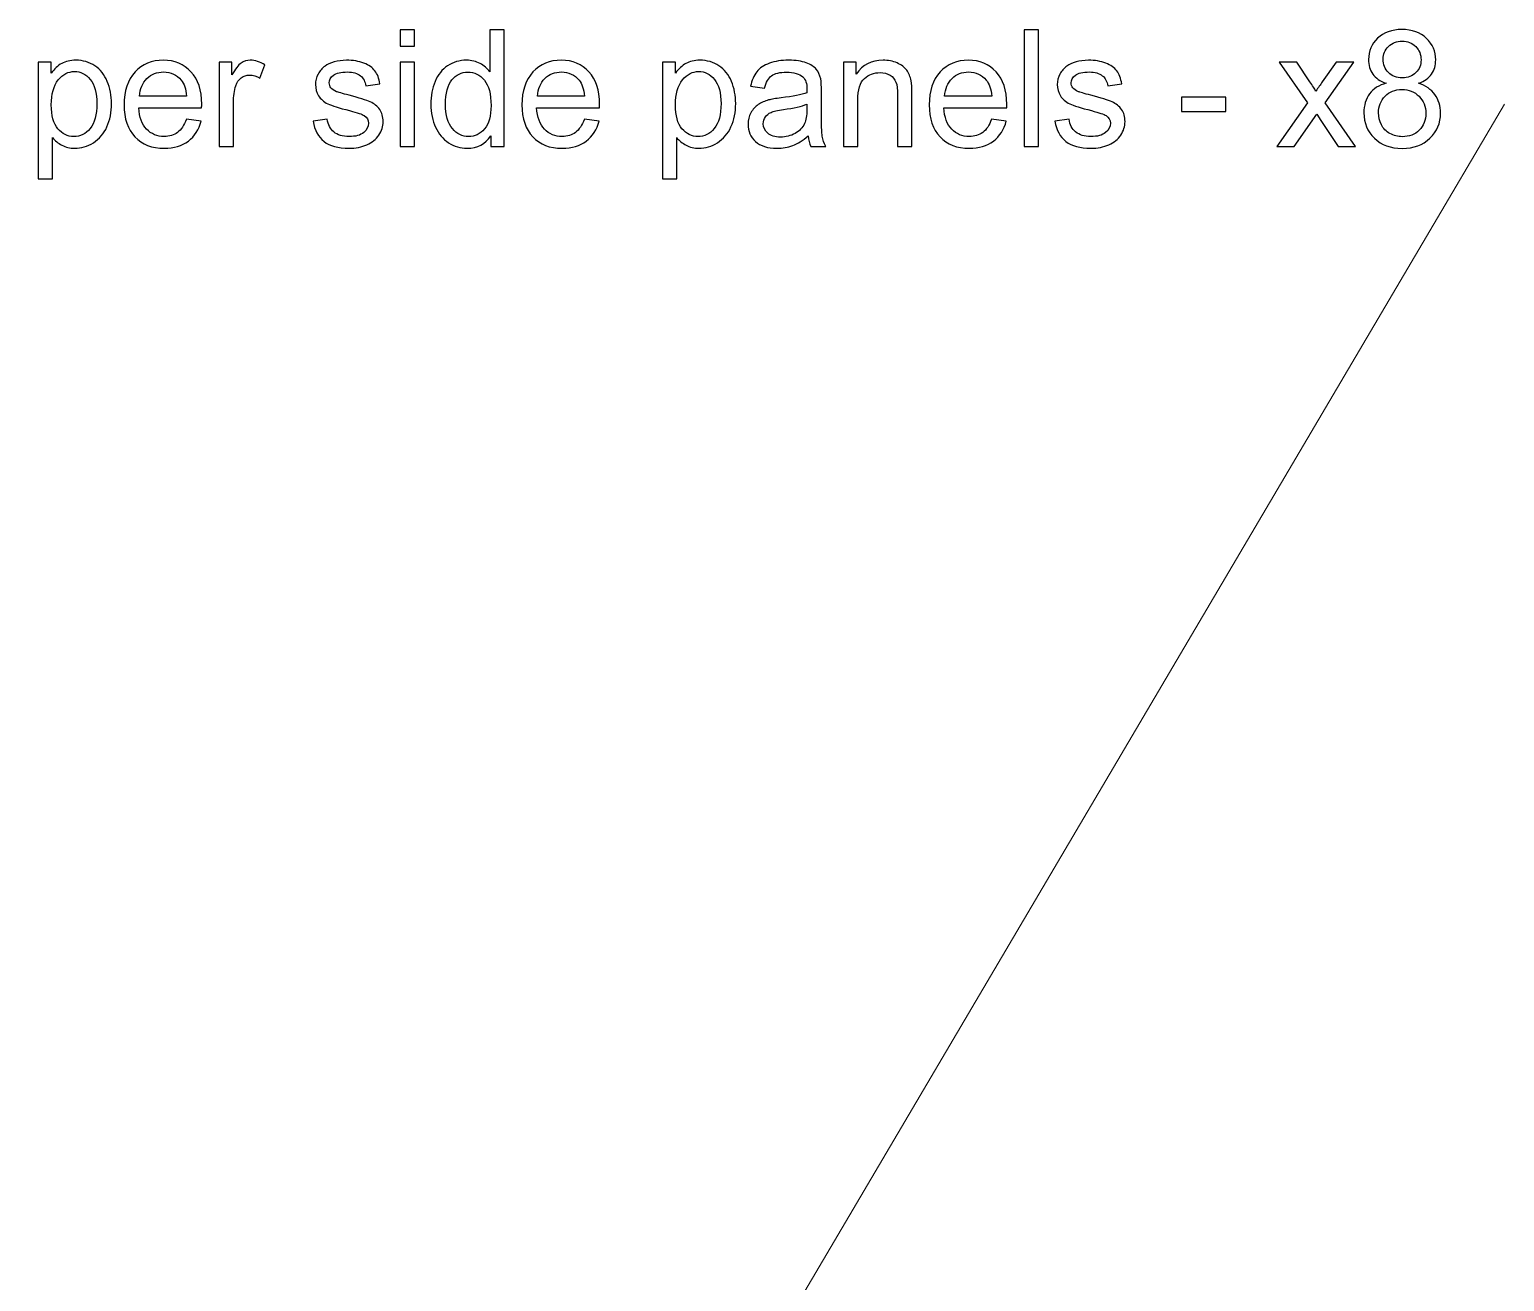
# Model space of a CAD drawing. Header units: inches. Extents: x -60.4 to -14.9, y -20.3 to 14.1.
# Drawn here: x -48.994 to -47.483, y -9.761 to -8.478 of the extents above; entities that cross this region are included whole.
import ezdxf

# ---------------------------------------------------------------- set-up
doc = ezdxf.new("R2010")
doc.units = ezdxf.units.IN
doc.header["$MEASUREMENT"] = 0
doc.layers.add('Master Desktop', color=7, linetype='Continuous', plot=False)

msp = doc.modelspace()

# ---------------------------------------------------------------- linework, layer by layer
at = {"layer": 'Master Desktop', "color": 155}
for points, knots in [([(-48.6141, -8.4956), (-48.6141, -8.4956), (-48.6141, -8.4789), (-48.6141, -8.4789), (-48.6141, -8.4789), (-48.6141, -8.4789), (-48.5994, -8.4789), (-48.5994, -8.4789), (-48.5994, -8.4789), (-48.5994, -8.4789), (-48.5994, -8.4956), (-48.5994, -8.4956), (-48.5994, -8.4956), (-48.5994, -8.4956), (-48.6141, -8.4956), (-48.6141, -8.4956)], [0, 0, 0, 0, 0.2, 0.2, 0.2, 0.2, 0.4, 0.4, 0.4, 0.4, 0.6, 0.6, 0.6, 0.6, 1, 1, 1, 1]), ([(-48.5212, -8.5982), (-48.5212, -8.5982), (-48.5212, -8.5873), (-48.5212, -8.5873), (-48.5212, -8.5873), (-48.5267, -8.5958), (-48.5347, -8.6001), (-48.5454, -8.6001), (-48.5454, -8.6001), (-48.5523, -8.6001), (-48.5586, -8.5982), (-48.5643, -8.5944), (-48.5643, -8.5944), (-48.5701, -8.5906), (-48.5746, -8.5853), (-48.5778, -8.5785), (-48.5778, -8.5785), (-48.5809, -8.5717), (-48.5825, -8.5639), (-48.5825, -8.5551), (-48.5825, -8.5551), (-48.5825, -8.5465), (-48.5811, -8.5386), (-48.5782, -8.5316), (-48.5782, -8.5316), (-48.5753, -8.5246), (-48.571, -8.5192), (-48.5653, -8.5155), (-48.5653, -8.5155), (-48.5596, -8.5118), (-48.5531, -8.5099), (-48.546, -8.5099), (-48.546, -8.5099), (-48.5408, -8.5099), (-48.5362, -8.511), (-48.5321, -8.5132), (-48.5321, -8.5132), (-48.5281, -8.5154), (-48.5248, -8.5183), (-48.5222, -8.5218), (-48.5222, -8.5218), (-48.5222, -8.5218), (-48.5222, -8.4789), (-48.5222, -8.4789), (-48.5222, -8.4789), (-48.5222, -8.4789), (-48.5075, -8.4789), (-48.5075, -8.4789), (-48.5075, -8.4789), (-48.5075, -8.4789), (-48.5075, -8.5982), (-48.5075, -8.5982), (-48.5075, -8.5982), (-48.5075, -8.5982), (-48.5212, -8.5982), (-48.5212, -8.5982)], [0, 0, 0, 0, 0.066667, 0.066667, 0.066667, 0.066667, 0.133333, 0.133333, 0.133333, 0.133333, 0.2, 0.2, 0.2, 0.2, 0.266667, 0.266667, 0.266667, 0.266667, 0.333333, 0.333333, 0.333333, 0.333333, 0.4, 0.4, 0.4, 0.4, 0.466667, 0.466667, 0.466667, 0.466667, 0.533333, 0.533333, 0.533333, 0.533333, 0.6, 0.6, 0.6, 0.6, 0.666667, 0.666667, 0.666667, 0.666667, 0.733333, 0.733333, 0.733333, 0.733333, 0.8, 0.8, 0.8, 0.8, 0.866667, 0.866667, 0.866667, 0.866667, 1, 1, 1, 1]), ([(-47.9749, -8.5982), (-47.9749, -8.5982), (-47.9749, -8.4789), (-47.9749, -8.4789), (-47.9749, -8.4789), (-47.9749, -8.4789), (-47.9602, -8.4789), (-47.9602, -8.4789), (-47.9602, -8.4789), (-47.9602, -8.4789), (-47.9602, -8.5982), (-47.9602, -8.5982), (-47.9602, -8.5982), (-47.9602, -8.5982), (-47.9749, -8.5982), (-47.9749, -8.5982)], [0, 0, 0, 0, 0.2, 0.2, 0.2, 0.2, 0.4, 0.4, 0.4, 0.4, 0.6, 0.6, 0.6, 0.6, 1, 1, 1, 1]), ([(-47.6042, -8.5335), (-47.6103, -8.5313), (-47.6148, -8.5281), (-47.6177, -8.524), (-47.6177, -8.524), (-47.6206, -8.5199), (-47.6221, -8.5149), (-47.6221, -8.5092), (-47.6221, -8.5092), (-47.6221, -8.5005), (-47.619, -8.4932), (-47.6128, -8.4873), (-47.6128, -8.4873), (-47.6065, -8.4814), (-47.5982, -8.4784), (-47.5879, -8.4784), (-47.5879, -8.4784), (-47.5775, -8.4784), (-47.5691, -8.4814), (-47.5628, -8.4875), (-47.5628, -8.4875), (-47.5564, -8.4935), (-47.5533, -8.5009), (-47.5533, -8.5096), (-47.5533, -8.5096), (-47.5533, -8.5151), (-47.5547, -8.52), (-47.5576, -8.524), (-47.5576, -8.524), (-47.5605, -8.5281), (-47.5649, -8.5313), (-47.5708, -8.5335), (-47.5708, -8.5335), (-47.5635, -8.5359), (-47.558, -8.5398), (-47.5541, -8.5451), (-47.5541, -8.5451), (-47.5503, -8.5504), (-47.5484, -8.5567), (-47.5484, -8.5641), (-47.5484, -8.5641), (-47.5484, -8.5743), (-47.552, -8.5829), (-47.5592, -8.5898), (-47.5592, -8.5898), (-47.5665, -8.5968), (-47.5759, -8.6002), (-47.5877, -8.6002), (-47.5877, -8.6002), (-47.5994, -8.6002), (-47.6089, -8.5968), (-47.6161, -8.5898), (-47.6161, -8.5898), (-47.6233, -8.5828), (-47.6269, -8.5741), (-47.6269, -8.5637), (-47.6269, -8.5637), (-47.6269, -8.556), (-47.6249, -8.5495), (-47.621, -8.5442), (-47.621, -8.5442), (-47.6171, -8.539), (-47.6114, -8.5354), (-47.6042, -8.5335)], [0, 0, 0, 0, 0.058824, 0.058824, 0.058824, 0.058824, 0.117647, 0.117647, 0.117647, 0.117647, 0.176471, 0.176471, 0.176471, 0.176471, 0.235294, 0.235294, 0.235294, 0.235294, 0.294118, 0.294118, 0.294118, 0.294118, 0.352941, 0.352941, 0.352941, 0.352941, 0.411765, 0.411765, 0.411765, 0.411765, 0.470588, 0.470588, 0.470588, 0.470588, 0.529412, 0.529412, 0.529412, 0.529412, 0.588235, 0.588235, 0.588235, 0.588235, 0.647059, 0.647059, 0.647059, 0.647059, 0.705882, 0.705882, 0.705882, 0.705882, 0.764706, 0.764706, 0.764706, 0.764706, 0.823529, 0.823529, 0.823529, 0.823529, 0.882353, 0.882353, 0.882353, 0.882353, 1, 1, 1, 1]), ([(-47.6071, -8.5086), (-47.6071, -8.5143), (-47.6053, -8.5189), (-47.6017, -8.5225), (-47.6017, -8.5225), (-47.5981, -8.5261), (-47.5934, -8.5279), (-47.5875, -8.5279), (-47.5875, -8.5279), (-47.5818, -8.5279), (-47.5772, -8.5261), (-47.5736, -8.5226), (-47.5736, -8.5226), (-47.57, -8.519), (-47.5683, -8.5146), (-47.5683, -8.5095), (-47.5683, -8.5095), (-47.5683, -8.5041), (-47.5701, -8.4996), (-47.5738, -8.4959), (-47.5738, -8.4959), (-47.5775, -8.4922), (-47.5821, -8.4904), (-47.5877, -8.4904), (-47.5877, -8.4904), (-47.5933, -8.4904), (-47.5979, -8.4922), (-47.6016, -8.4958), (-47.6016, -8.4958), (-47.6053, -8.4994), (-47.6071, -8.5036), (-47.6071, -8.5086)], [0, 0, 0, 0, 0.111111, 0.111111, 0.111111, 0.111111, 0.222222, 0.222222, 0.222222, 0.222222, 0.333333, 0.333333, 0.333333, 0.333333, 0.444444, 0.444444, 0.444444, 0.444444, 0.555556, 0.555556, 0.555556, 0.555556, 0.666667, 0.666667, 0.666667, 0.666667, 0.777778, 0.777778, 0.777778, 0.777778, 1, 1, 1, 1]), ([(-48.9846, -8.6314), (-48.9846, -8.6314), (-48.9846, -8.5117), (-48.9846, -8.5117), (-48.9846, -8.5117), (-48.9846, -8.5117), (-48.9713, -8.5117), (-48.9713, -8.5117), (-48.9713, -8.5117), (-48.9713, -8.5117), (-48.9713, -8.5231), (-48.9713, -8.5231), (-48.9713, -8.5231), (-48.9681, -8.5187), (-48.9646, -8.5154), (-48.9606, -8.5132), (-48.9606, -8.5132), (-48.9566, -8.511), (-48.9518, -8.5099), (-48.9462, -8.5099), (-48.9462, -8.5099), (-48.9388, -8.5099), (-48.9323, -8.5118), (-48.9267, -8.5156), (-48.9267, -8.5156), (-48.921, -8.5194), (-48.9168, -8.5247), (-48.9139, -8.5316), (-48.9139, -8.5316), (-48.911, -8.5385), (-48.9096, -8.5461), (-48.9096, -8.5543), (-48.9096, -8.5543), (-48.9096, -8.5631), (-48.9112, -8.5711), (-48.9143, -8.5782), (-48.9143, -8.5782), (-48.9175, -8.5852), (-48.9221, -8.5906), (-48.9282, -8.5944), (-48.9282, -8.5944), (-48.9342, -8.5982), (-48.9406, -8.6001), (-48.9472, -8.6001), (-48.9472, -8.6001), (-48.9521, -8.6001), (-48.9565, -8.599), (-48.9604, -8.597), (-48.9604, -8.597), (-48.9643, -8.5949), (-48.9674, -8.5923), (-48.9699, -8.5892), (-48.9699, -8.5892), (-48.9699, -8.5892), (-48.9699, -8.6314), (-48.9699, -8.6314), (-48.9699, -8.6314), (-48.9699, -8.6314), (-48.9846, -8.6314), (-48.9846, -8.6314)], [0, 0, 0, 0, 0.0625, 0.0625, 0.0625, 0.0625, 0.125, 0.125, 0.125, 0.125, 0.1875, 0.1875, 0.1875, 0.1875, 0.25, 0.25, 0.25, 0.25, 0.3125, 0.3125, 0.3125, 0.3125, 0.375, 0.375, 0.375, 0.375, 0.4375, 0.4375, 0.4375, 0.4375, 0.5, 0.5, 0.5, 0.5, 0.5625, 0.5625, 0.5625, 0.5625, 0.625, 0.625, 0.625, 0.625, 0.6875, 0.6875, 0.6875, 0.6875, 0.75, 0.75, 0.75, 0.75, 0.8125, 0.8125, 0.8125, 0.8125, 0.875, 0.875, 0.875, 0.875, 1, 1, 1, 1]), ([(-48.8329, -8.5702), (-48.8329, -8.5702), (-48.8177, -8.5722), (-48.8177, -8.5722), (-48.8177, -8.5722), (-48.8201, -8.581), (-48.8245, -8.5879), (-48.8309, -8.5928), (-48.8309, -8.5928), (-48.8374, -8.5976), (-48.8456, -8.6001), (-48.8556, -8.6001), (-48.8556, -8.6001), (-48.8683, -8.6001), (-48.8783, -8.5962), (-48.8856, -8.5884), (-48.8856, -8.5884), (-48.893, -8.5806), (-48.8967, -8.5697), (-48.8967, -8.5557), (-48.8967, -8.5557), (-48.8967, -8.5412), (-48.893, -8.5299), (-48.8855, -8.5219), (-48.8855, -8.5219), (-48.8781, -8.5139), (-48.8684, -8.5099), (-48.8564, -8.5099), (-48.8564, -8.5099), (-48.8449, -8.5099), (-48.8355, -8.5138), (-48.8282, -8.5217), (-48.8282, -8.5217), (-48.8209, -8.5295), (-48.8172, -8.5406), (-48.8172, -8.5548), (-48.8172, -8.5548), (-48.8172, -8.5557), (-48.8173, -8.557), (-48.8173, -8.5587), (-48.8173, -8.5587), (-48.8173, -8.5587), (-48.8817, -8.5587), (-48.8817, -8.5587), (-48.8817, -8.5587), (-48.8812, -8.5682), (-48.8785, -8.5755), (-48.8737, -8.5805), (-48.8737, -8.5805), (-48.8689, -8.5855), (-48.8628, -8.5881), (-48.8556, -8.5881), (-48.8556, -8.5881), (-48.8503, -8.5881), (-48.8457, -8.5866), (-48.8419, -8.5838), (-48.8419, -8.5838), (-48.8381, -8.581), (-48.8351, -8.5765), (-48.8329, -8.5702)], [0, 0, 0, 0, 0.0625, 0.0625, 0.0625, 0.0625, 0.125, 0.125, 0.125, 0.125, 0.1875, 0.1875, 0.1875, 0.1875, 0.25, 0.25, 0.25, 0.25, 0.3125, 0.3125, 0.3125, 0.3125, 0.375, 0.375, 0.375, 0.375, 0.4375, 0.4375, 0.4375, 0.4375, 0.5, 0.5, 0.5, 0.5, 0.5625, 0.5625, 0.5625, 0.5625, 0.625, 0.625, 0.625, 0.625, 0.6875, 0.6875, 0.6875, 0.6875, 0.75, 0.75, 0.75, 0.75, 0.8125, 0.8125, 0.8125, 0.8125, 0.875, 0.875, 0.875, 0.875, 1, 1, 1, 1]), ([(-48.7994, -8.5982), (-48.7994, -8.5982), (-48.7994, -8.5117), (-48.7994, -8.5117), (-48.7994, -8.5117), (-48.7994, -8.5117), (-48.7862, -8.5117), (-48.7862, -8.5117), (-48.7862, -8.5117), (-48.7862, -8.5117), (-48.7862, -8.525), (-48.7862, -8.525), (-48.7862, -8.525), (-48.7828, -8.5188), (-48.7797, -8.5148), (-48.7769, -8.5128), (-48.7769, -8.5128), (-48.774, -8.5109), (-48.7709, -8.5099), (-48.7675, -8.5099), (-48.7675, -8.5099), (-48.7625, -8.5099), (-48.7575, -8.5115), (-48.7524, -8.5145), (-48.7524, -8.5145), (-48.7524, -8.5145), (-48.7576, -8.5281), (-48.7576, -8.5281), (-48.7576, -8.5281), (-48.7611, -8.5261), (-48.7647, -8.5251), (-48.7683, -8.5251), (-48.7683, -8.5251), (-48.7715, -8.5251), (-48.7743, -8.526), (-48.7768, -8.528), (-48.7768, -8.528), (-48.7794, -8.5299), (-48.7812, -8.5325), (-48.7823, -8.536), (-48.7823, -8.536), (-48.7839, -8.5411), (-48.7847, -8.5468), (-48.7847, -8.553), (-48.7847, -8.553), (-48.7847, -8.553), (-48.7847, -8.5982), (-48.7847, -8.5982), (-48.7847, -8.5982), (-48.7847, -8.5982), (-48.7994, -8.5982), (-48.7994, -8.5982)], [0, 0, 0, 0, 0.071429, 0.071429, 0.071429, 0.071429, 0.142857, 0.142857, 0.142857, 0.142857, 0.214286, 0.214286, 0.214286, 0.214286, 0.285714, 0.285714, 0.285714, 0.285714, 0.357143, 0.357143, 0.357143, 0.357143, 0.428571, 0.428571, 0.428571, 0.428571, 0.5, 0.5, 0.5, 0.5, 0.571429, 0.571429, 0.571429, 0.571429, 0.642857, 0.642857, 0.642857, 0.642857, 0.714286, 0.714286, 0.714286, 0.714286, 0.785714, 0.785714, 0.785714, 0.785714, 0.857143, 0.857143, 0.857143, 0.857143, 1, 1, 1, 1]), ([(-48.7032, -8.5724), (-48.7032, -8.5724), (-48.6887, -8.5701), (-48.6887, -8.5701), (-48.6887, -8.5701), (-48.6879, -8.5759), (-48.6856, -8.5803), (-48.6819, -8.5834), (-48.6819, -8.5834), (-48.6782, -8.5865), (-48.673, -8.5881), (-48.6663, -8.5881), (-48.6663, -8.5881), (-48.6596, -8.5881), (-48.6546, -8.5867), (-48.6513, -8.584), (-48.6513, -8.584), (-48.648, -8.5812), (-48.6464, -8.578), (-48.6464, -8.5743), (-48.6464, -8.5743), (-48.6464, -8.571), (-48.6479, -8.5684), (-48.6508, -8.5665), (-48.6508, -8.5665), (-48.6528, -8.5652), (-48.6578, -8.5636), (-48.6658, -8.5615), (-48.6658, -8.5615), (-48.6765, -8.5588), (-48.6839, -8.5565), (-48.6881, -8.5545), (-48.6881, -8.5545), (-48.6922, -8.5525), (-48.6954, -8.5498), (-48.6975, -8.5463), (-48.6975, -8.5463), (-48.6996, -8.5428), (-48.7007, -8.539), (-48.7007, -8.5348), (-48.7007, -8.5348), (-48.7007, -8.5309), (-48.6998, -8.5273), (-48.6981, -8.5241), (-48.6981, -8.5241), (-48.6963, -8.5208), (-48.6939, -8.5181), (-48.6909, -8.5159), (-48.6909, -8.5159), (-48.6886, -8.5142), (-48.6855, -8.5128), (-48.6816, -8.5116), (-48.6816, -8.5116), (-48.6776, -8.5105), (-48.6734, -8.5099), (-48.6689, -8.5099), (-48.6689, -8.5099), (-48.6622, -8.5099), (-48.6562, -8.5109), (-48.6511, -8.5128), (-48.6511, -8.5128), (-48.646, -8.5148), (-48.6422, -8.5175), (-48.6398, -8.5208), (-48.6398, -8.5208), (-48.6373, -8.5241), (-48.6356, -8.5286), (-48.6347, -8.5342), (-48.6347, -8.5342), (-48.6347, -8.5342), (-48.6491, -8.5362), (-48.6491, -8.5362), (-48.6491, -8.5362), (-48.6497, -8.5317), (-48.6516, -8.5282), (-48.6547, -8.5257), (-48.6547, -8.5257), (-48.6578, -8.5231), (-48.6622, -8.5219), (-48.6679, -8.5219), (-48.6679, -8.5219), (-48.6746, -8.5219), (-48.6794, -8.523), (-48.6823, -8.5252), (-48.6823, -8.5252), (-48.6851, -8.5275), (-48.6866, -8.5301), (-48.6866, -8.533), (-48.6866, -8.533), (-48.6866, -8.5349), (-48.686, -8.5366), (-48.6848, -8.5382), (-48.6848, -8.5382), (-48.6836, -8.5397), (-48.6817, -8.541), (-48.6792, -8.5421), (-48.6792, -8.5421), (-48.6777, -8.5426), (-48.6734, -8.5439), (-48.6663, -8.5458), (-48.6663, -8.5458), (-48.6559, -8.5486), (-48.6487, -8.5508), (-48.6446, -8.5526), (-48.6446, -8.5526), (-48.6405, -8.5543), (-48.6373, -8.5569), (-48.6349, -8.5603), (-48.6349, -8.5603), (-48.6326, -8.5636), (-48.6314, -8.5678), (-48.6314, -8.5728), (-48.6314, -8.5728), (-48.6314, -8.5776), (-48.6328, -8.5822), (-48.6357, -8.5865), (-48.6357, -8.5865), (-48.6385, -8.5908), (-48.6426, -8.5942), (-48.648, -8.5965), (-48.648, -8.5965), (-48.6534, -8.5989), (-48.6595, -8.6001), (-48.6663, -8.6001), (-48.6663, -8.6001), (-48.6775, -8.6001), (-48.6861, -8.5977), (-48.6919, -8.5931), (-48.6919, -8.5931), (-48.6978, -8.5884), (-48.7016, -8.5815), (-48.7032, -8.5724)], [0, 0, 0, 0, 0.029412, 0.029412, 0.029412, 0.029412, 0.058824, 0.058824, 0.058824, 0.058824, 0.088235, 0.088235, 0.088235, 0.088235, 0.117647, 0.117647, 0.117647, 0.117647, 0.147059, 0.147059, 0.147059, 0.147059, 0.176471, 0.176471, 0.176471, 0.176471, 0.205882, 0.205882, 0.205882, 0.205882, 0.235294, 0.235294, 0.235294, 0.235294, 0.264706, 0.264706, 0.264706, 0.264706, 0.294118, 0.294118, 0.294118, 0.294118, 0.323529, 0.323529, 0.323529, 0.323529, 0.352941, 0.352941, 0.352941, 0.352941, 0.382353, 0.382353, 0.382353, 0.382353, 0.411765, 0.411765, 0.411765, 0.411765, 0.441176, 0.441176, 0.441176, 0.441176, 0.470588, 0.470588, 0.470588, 0.470588, 0.5, 0.5, 0.5, 0.5, 0.529412, 0.529412, 0.529412, 0.529412, 0.558824, 0.558824, 0.558824, 0.558824, 0.588235, 0.588235, 0.588235, 0.588235, 0.617647, 0.617647, 0.617647, 0.617647, 0.647059, 0.647059, 0.647059, 0.647059, 0.676471, 0.676471, 0.676471, 0.676471, 0.705882, 0.705882, 0.705882, 0.705882, 0.735294, 0.735294, 0.735294, 0.735294, 0.764706, 0.764706, 0.764706, 0.764706, 0.794118, 0.794118, 0.794118, 0.794118, 0.823529, 0.823529, 0.823529, 0.823529, 0.852941, 0.852941, 0.852941, 0.852941, 0.882353, 0.882353, 0.882353, 0.882353, 0.911765, 0.911765, 0.911765, 0.911765, 0.941176, 0.941176, 0.941176, 0.941176, 1, 1, 1, 1]), ([(-48.6141, -8.5982), (-48.6141, -8.5982), (-48.6141, -8.5117), (-48.6141, -8.5117), (-48.6141, -8.5117), (-48.6141, -8.5117), (-48.5994, -8.5117), (-48.5994, -8.5117), (-48.5994, -8.5117), (-48.5994, -8.5117), (-48.5994, -8.5982), (-48.5994, -8.5982), (-48.5994, -8.5982), (-48.5994, -8.5982), (-48.6141, -8.5982), (-48.6141, -8.5982)], [0, 0, 0, 0, 0.2, 0.2, 0.2, 0.2, 0.4, 0.4, 0.4, 0.4, 0.6, 0.6, 0.6, 0.6, 1, 1, 1, 1]), ([(-48.4253, -8.5702), (-48.4253, -8.5702), (-48.4102, -8.5722), (-48.4102, -8.5722), (-48.4102, -8.5722), (-48.4125, -8.581), (-48.4169, -8.5879), (-48.4234, -8.5928), (-48.4234, -8.5928), (-48.4298, -8.5976), (-48.4381, -8.6001), (-48.4481, -8.6001), (-48.4481, -8.6001), (-48.4607, -8.6001), (-48.4707, -8.5962), (-48.4781, -8.5884), (-48.4781, -8.5884), (-48.4855, -8.5806), (-48.4892, -8.5697), (-48.4892, -8.5557), (-48.4892, -8.5557), (-48.4892, -8.5412), (-48.4854, -8.5299), (-48.478, -8.5219), (-48.478, -8.5219), (-48.4705, -8.5139), (-48.4608, -8.5099), (-48.4489, -8.5099), (-48.4489, -8.5099), (-48.4374, -8.5099), (-48.4279, -8.5138), (-48.4206, -8.5217), (-48.4206, -8.5217), (-48.4133, -8.5295), (-48.4097, -8.5406), (-48.4097, -8.5548), (-48.4097, -8.5548), (-48.4097, -8.5557), (-48.4097, -8.557), (-48.4098, -8.5587), (-48.4098, -8.5587), (-48.4098, -8.5587), (-48.4742, -8.5587), (-48.4742, -8.5587), (-48.4742, -8.5587), (-48.4736, -8.5682), (-48.4709, -8.5755), (-48.4661, -8.5805), (-48.4661, -8.5805), (-48.4613, -8.5855), (-48.4553, -8.5881), (-48.4481, -8.5881), (-48.4481, -8.5881), (-48.4427, -8.5881), (-48.4381, -8.5866), (-48.4344, -8.5838), (-48.4344, -8.5838), (-48.4306, -8.581), (-48.4276, -8.5765), (-48.4253, -8.5702)], [0, 0, 0, 0, 0.0625, 0.0625, 0.0625, 0.0625, 0.125, 0.125, 0.125, 0.125, 0.1875, 0.1875, 0.1875, 0.1875, 0.25, 0.25, 0.25, 0.25, 0.3125, 0.3125, 0.3125, 0.3125, 0.375, 0.375, 0.375, 0.375, 0.4375, 0.4375, 0.4375, 0.4375, 0.5, 0.5, 0.5, 0.5, 0.5625, 0.5625, 0.5625, 0.5625, 0.625, 0.625, 0.625, 0.625, 0.6875, 0.6875, 0.6875, 0.6875, 0.75, 0.75, 0.75, 0.75, 0.8125, 0.8125, 0.8125, 0.8125, 0.875, 0.875, 0.875, 0.875, 1, 1, 1, 1]), ([(-48.3453, -8.6314), (-48.3453, -8.6314), (-48.3453, -8.5117), (-48.3453, -8.5117), (-48.3453, -8.5117), (-48.3453, -8.5117), (-48.332, -8.5117), (-48.332, -8.5117), (-48.332, -8.5117), (-48.332, -8.5117), (-48.332, -8.5231), (-48.332, -8.5231), (-48.332, -8.5231), (-48.3289, -8.5187), (-48.3253, -8.5154), (-48.3213, -8.5132), (-48.3213, -8.5132), (-48.3174, -8.511), (-48.3126, -8.5099), (-48.3069, -8.5099), (-48.3069, -8.5099), (-48.2996, -8.5099), (-48.2931, -8.5118), (-48.2874, -8.5156), (-48.2874, -8.5156), (-48.2818, -8.5194), (-48.2775, -8.5247), (-48.2746, -8.5316), (-48.2746, -8.5316), (-48.2718, -8.5385), (-48.2703, -8.5461), (-48.2703, -8.5543), (-48.2703, -8.5543), (-48.2703, -8.5631), (-48.2719, -8.5711), (-48.2751, -8.5782), (-48.2751, -8.5782), (-48.2783, -8.5852), (-48.2829, -8.5906), (-48.2889, -8.5944), (-48.2889, -8.5944), (-48.2949, -8.5982), (-48.3013, -8.6001), (-48.308, -8.6001), (-48.308, -8.6001), (-48.3129, -8.6001), (-48.3173, -8.599), (-48.3211, -8.597), (-48.3211, -8.597), (-48.325, -8.5949), (-48.3282, -8.5923), (-48.3307, -8.5892), (-48.3307, -8.5892), (-48.3307, -8.5892), (-48.3307, -8.6314), (-48.3307, -8.6314), (-48.3307, -8.6314), (-48.3307, -8.6314), (-48.3453, -8.6314), (-48.3453, -8.6314)], [0, 0, 0, 0, 0.0625, 0.0625, 0.0625, 0.0625, 0.125, 0.125, 0.125, 0.125, 0.1875, 0.1875, 0.1875, 0.1875, 0.25, 0.25, 0.25, 0.25, 0.3125, 0.3125, 0.3125, 0.3125, 0.375, 0.375, 0.375, 0.375, 0.4375, 0.4375, 0.4375, 0.4375, 0.5, 0.5, 0.5, 0.5, 0.5625, 0.5625, 0.5625, 0.5625, 0.625, 0.625, 0.625, 0.625, 0.6875, 0.6875, 0.6875, 0.6875, 0.75, 0.75, 0.75, 0.75, 0.8125, 0.8125, 0.8125, 0.8125, 0.875, 0.875, 0.875, 0.875, 1, 1, 1, 1]), ([(-48.1961, -8.5874), (-48.2016, -8.592), (-48.2068, -8.5953), (-48.2119, -8.5972), (-48.2119, -8.5972), (-48.2169, -8.5991), (-48.2223, -8.6001), (-48.2281, -8.6001), (-48.2281, -8.6001), (-48.2376, -8.6001), (-48.2449, -8.5978), (-48.25, -8.5931), (-48.25, -8.5931), (-48.2551, -8.5885), (-48.2576, -8.5826), (-48.2576, -8.5754), (-48.2576, -8.5754), (-48.2576, -8.5712), (-48.2567, -8.5673), (-48.2548, -8.5638), (-48.2548, -8.5638), (-48.2528, -8.5603), (-48.2503, -8.5575), (-48.2472, -8.5554), (-48.2472, -8.5554), (-48.244, -8.5533), (-48.2405, -8.5517), (-48.2366, -8.5506), (-48.2366, -8.5506), (-48.2337, -8.5499), (-48.2294, -8.5491), (-48.2236, -8.5484), (-48.2236, -8.5484), (-48.2117, -8.547), (-48.203, -8.5453), (-48.1974, -8.5434), (-48.1974, -8.5434), (-48.1973, -8.5414), (-48.1973, -8.5401), (-48.1973, -8.5396), (-48.1973, -8.5396), (-48.1973, -8.5336), (-48.1987, -8.5295), (-48.2015, -8.527), (-48.2015, -8.527), (-48.2052, -8.5237), (-48.2108, -8.5221), (-48.2182, -8.5221), (-48.2182, -8.5221), (-48.2251, -8.5221), (-48.2302, -8.5233), (-48.2335, -8.5257), (-48.2335, -8.5257), (-48.2368, -8.5281), (-48.2392, -8.5324), (-48.2408, -8.5386), (-48.2408, -8.5386), (-48.2408, -8.5386), (-48.2551, -8.5366), (-48.2551, -8.5366), (-48.2551, -8.5366), (-48.2538, -8.5304), (-48.2517, -8.5255), (-48.2487, -8.5217), (-48.2487, -8.5217), (-48.2457, -8.5179), (-48.2414, -8.515), (-48.2357, -8.513), (-48.2357, -8.513), (-48.2301, -8.5109), (-48.2235, -8.5099), (-48.216, -8.5099), (-48.216, -8.5099), (-48.2086, -8.5099), (-48.2026, -8.5108), (-48.198, -8.5125), (-48.198, -8.5125), (-48.1934, -8.5143), (-48.19, -8.5164), (-48.1878, -8.5191), (-48.1878, -8.5191), (-48.1856, -8.5217), (-48.1841, -8.525), (-48.1832, -8.5291), (-48.1832, -8.5291), (-48.1827, -8.5316), (-48.1825, -8.5361), (-48.1825, -8.5425), (-48.1825, -8.5425), (-48.1825, -8.5425), (-48.1825, -8.562), (-48.1825, -8.562), (-48.1825, -8.562), (-48.1825, -8.5756), (-48.1822, -8.5841), (-48.1816, -8.5878), (-48.1816, -8.5878), (-48.181, -8.5914), (-48.1798, -8.5949), (-48.178, -8.5982), (-48.178, -8.5982), (-48.178, -8.5982), (-48.1933, -8.5982), (-48.1933, -8.5982), (-48.1933, -8.5982), (-48.1948, -8.5951), (-48.1957, -8.5915), (-48.1961, -8.5874)], [0, 0, 0, 0, 0.035714, 0.035714, 0.035714, 0.035714, 0.071429, 0.071429, 0.071429, 0.071429, 0.107143, 0.107143, 0.107143, 0.107143, 0.142857, 0.142857, 0.142857, 0.142857, 0.178571, 0.178571, 0.178571, 0.178571, 0.214286, 0.214286, 0.214286, 0.214286, 0.25, 0.25, 0.25, 0.25, 0.285714, 0.285714, 0.285714, 0.285714, 0.321429, 0.321429, 0.321429, 0.321429, 0.357143, 0.357143, 0.357143, 0.357143, 0.392857, 0.392857, 0.392857, 0.392857, 0.428571, 0.428571, 0.428571, 0.428571, 0.464286, 0.464286, 0.464286, 0.464286, 0.5, 0.5, 0.5, 0.5, 0.535714, 0.535714, 0.535714, 0.535714, 0.571429, 0.571429, 0.571429, 0.571429, 0.607143, 0.607143, 0.607143, 0.607143, 0.642857, 0.642857, 0.642857, 0.642857, 0.678571, 0.678571, 0.678571, 0.678571, 0.714286, 0.714286, 0.714286, 0.714286, 0.75, 0.75, 0.75, 0.75, 0.785714, 0.785714, 0.785714, 0.785714, 0.821429, 0.821429, 0.821429, 0.821429, 0.857143, 0.857143, 0.857143, 0.857143, 0.892857, 0.892857, 0.892857, 0.892857, 0.928571, 0.928571, 0.928571, 0.928571, 1, 1, 1, 1]), ([(-48.16, -8.5982), (-48.16, -8.5982), (-48.16, -8.5117), (-48.16, -8.5117), (-48.16, -8.5117), (-48.16, -8.5117), (-48.1468, -8.5117), (-48.1468, -8.5117), (-48.1468, -8.5117), (-48.1468, -8.5117), (-48.1468, -8.524), (-48.1468, -8.524), (-48.1468, -8.524), (-48.1405, -8.5146), (-48.1313, -8.5099), (-48.1193, -8.5099), (-48.1193, -8.5099), (-48.1141, -8.5099), (-48.1093, -8.5108), (-48.105, -8.5127), (-48.105, -8.5127), (-48.1006, -8.5146), (-48.0973, -8.517), (-48.0951, -8.5201), (-48.0951, -8.5201), (-48.093, -8.5231), (-48.0915, -8.5267), (-48.0906, -8.5309), (-48.0906, -8.5309), (-48.0901, -8.5336), (-48.0898, -8.5383), (-48.0898, -8.5451), (-48.0898, -8.5451), (-48.0898, -8.5451), (-48.0898, -8.5982), (-48.0898, -8.5982), (-48.0898, -8.5982), (-48.0898, -8.5982), (-48.1045, -8.5982), (-48.1045, -8.5982), (-48.1045, -8.5982), (-48.1045, -8.5982), (-48.1045, -8.5457), (-48.1045, -8.5457), (-48.1045, -8.5457), (-48.1045, -8.5397), (-48.105, -8.5352), (-48.1061, -8.5323), (-48.1061, -8.5323), (-48.1073, -8.5293), (-48.1093, -8.527), (-48.1122, -8.5252), (-48.1122, -8.5252), (-48.1151, -8.5235), (-48.1185, -8.5226), (-48.1224, -8.5226), (-48.1224, -8.5226), (-48.1286, -8.5226), (-48.134, -8.5245), (-48.1385, -8.5285), (-48.1385, -8.5285), (-48.143, -8.5325), (-48.1453, -8.54), (-48.1453, -8.551), (-48.1453, -8.551), (-48.1453, -8.551), (-48.1453, -8.5982), (-48.1453, -8.5982), (-48.1453, -8.5982), (-48.1453, -8.5982), (-48.16, -8.5982), (-48.16, -8.5982)], [0, 0, 0, 0, 0.052632, 0.052632, 0.052632, 0.052632, 0.105263, 0.105263, 0.105263, 0.105263, 0.157895, 0.157895, 0.157895, 0.157895, 0.210526, 0.210526, 0.210526, 0.210526, 0.263158, 0.263158, 0.263158, 0.263158, 0.315789, 0.315789, 0.315789, 0.315789, 0.368421, 0.368421, 0.368421, 0.368421, 0.421053, 0.421053, 0.421053, 0.421053, 0.473684, 0.473684, 0.473684, 0.473684, 0.526316, 0.526316, 0.526316, 0.526316, 0.578947, 0.578947, 0.578947, 0.578947, 0.631579, 0.631579, 0.631579, 0.631579, 0.684211, 0.684211, 0.684211, 0.684211, 0.736842, 0.736842, 0.736842, 0.736842, 0.789474, 0.789474, 0.789474, 0.789474, 0.842105, 0.842105, 0.842105, 0.842105, 0.894737, 0.894737, 0.894737, 0.894737, 1, 1, 1, 1]), ([(-48.0083, -8.5702), (-48.0083, -8.5702), (-47.9931, -8.5722), (-47.9931, -8.5722), (-47.9931, -8.5722), (-47.9955, -8.581), (-47.9999, -8.5879), (-48.0063, -8.5928), (-48.0063, -8.5928), (-48.0128, -8.5976), (-48.021, -8.6001), (-48.031, -8.6001), (-48.031, -8.6001), (-48.0436, -8.6001), (-48.0536, -8.5962), (-48.061, -8.5884), (-48.061, -8.5884), (-48.0684, -8.5806), (-48.0721, -8.5697), (-48.0721, -8.5557), (-48.0721, -8.5557), (-48.0721, -8.5412), (-48.0684, -8.5299), (-48.0609, -8.5219), (-48.0609, -8.5219), (-48.0534, -8.5139), (-48.0437, -8.5099), (-48.0318, -8.5099), (-48.0318, -8.5099), (-48.0203, -8.5099), (-48.0109, -8.5138), (-48.0036, -8.5217), (-48.0036, -8.5217), (-47.9963, -8.5295), (-47.9926, -8.5406), (-47.9926, -8.5548), (-47.9926, -8.5548), (-47.9926, -8.5557), (-47.9926, -8.557), (-47.9927, -8.5587), (-47.9927, -8.5587), (-47.9927, -8.5587), (-48.0571, -8.5587), (-48.0571, -8.5587), (-48.0571, -8.5587), (-48.0565, -8.5682), (-48.0539, -8.5755), (-48.049, -8.5805), (-48.049, -8.5805), (-48.0442, -8.5855), (-48.0382, -8.5881), (-48.031, -8.5881), (-48.031, -8.5881), (-48.0256, -8.5881), (-48.0211, -8.5866), (-48.0173, -8.5838), (-48.0173, -8.5838), (-48.0135, -8.581), (-48.0105, -8.5765), (-48.0083, -8.5702)], [0, 0, 0, 0, 0.0625, 0.0625, 0.0625, 0.0625, 0.125, 0.125, 0.125, 0.125, 0.1875, 0.1875, 0.1875, 0.1875, 0.25, 0.25, 0.25, 0.25, 0.3125, 0.3125, 0.3125, 0.3125, 0.375, 0.375, 0.375, 0.375, 0.4375, 0.4375, 0.4375, 0.4375, 0.5, 0.5, 0.5, 0.5, 0.5625, 0.5625, 0.5625, 0.5625, 0.625, 0.625, 0.625, 0.625, 0.6875, 0.6875, 0.6875, 0.6875, 0.75, 0.75, 0.75, 0.75, 0.8125, 0.8125, 0.8125, 0.8125, 0.875, 0.875, 0.875, 0.875, 1, 1, 1, 1]), ([(-47.9434, -8.5724), (-47.9434, -8.5724), (-47.9289, -8.5701), (-47.9289, -8.5701), (-47.9289, -8.5701), (-47.9281, -8.5759), (-47.9258, -8.5803), (-47.9221, -8.5834), (-47.9221, -8.5834), (-47.9183, -8.5865), (-47.9131, -8.5881), (-47.9065, -8.5881), (-47.9065, -8.5881), (-47.8997, -8.5881), (-47.8947, -8.5867), (-47.8914, -8.584), (-47.8914, -8.584), (-47.8882, -8.5812), (-47.8865, -8.578), (-47.8865, -8.5743), (-47.8865, -8.5743), (-47.8865, -8.571), (-47.888, -8.5684), (-47.8909, -8.5665), (-47.8909, -8.5665), (-47.893, -8.5652), (-47.898, -8.5636), (-47.9059, -8.5615), (-47.9059, -8.5615), (-47.9166, -8.5588), (-47.9241, -8.5565), (-47.9282, -8.5545), (-47.9282, -8.5545), (-47.9324, -8.5525), (-47.9355, -8.5498), (-47.9376, -8.5463), (-47.9376, -8.5463), (-47.9398, -8.5428), (-47.9409, -8.539), (-47.9409, -8.5348), (-47.9409, -8.5348), (-47.9409, -8.5309), (-47.94, -8.5273), (-47.9382, -8.5241), (-47.9382, -8.5241), (-47.9365, -8.5208), (-47.9341, -8.5181), (-47.931, -8.5159), (-47.931, -8.5159), (-47.9288, -8.5142), (-47.9256, -8.5128), (-47.9217, -8.5116), (-47.9217, -8.5116), (-47.9178, -8.5105), (-47.9136, -8.5099), (-47.9091, -8.5099), (-47.9091, -8.5099), (-47.9023, -8.5099), (-47.8964, -8.5109), (-47.8913, -8.5128), (-47.8913, -8.5128), (-47.8861, -8.5148), (-47.8823, -8.5175), (-47.8799, -8.5208), (-47.8799, -8.5208), (-47.8775, -8.5241), (-47.8758, -8.5286), (-47.8749, -8.5342), (-47.8749, -8.5342), (-47.8749, -8.5342), (-47.8892, -8.5362), (-47.8892, -8.5362), (-47.8892, -8.5362), (-47.8898, -8.5317), (-47.8917, -8.5282), (-47.8948, -8.5257), (-47.8948, -8.5257), (-47.898, -8.5231), (-47.9023, -8.5219), (-47.908, -8.5219), (-47.908, -8.5219), (-47.9147, -8.5219), (-47.9195, -8.523), (-47.9224, -8.5252), (-47.9224, -8.5252), (-47.9253, -8.5275), (-47.9267, -8.5301), (-47.9267, -8.533), (-47.9267, -8.533), (-47.9267, -8.5349), (-47.9261, -8.5366), (-47.9249, -8.5382), (-47.9249, -8.5382), (-47.9237, -8.5397), (-47.9219, -8.541), (-47.9193, -8.5421), (-47.9193, -8.5421), (-47.9178, -8.5426), (-47.9136, -8.5439), (-47.9064, -8.5458), (-47.9064, -8.5458), (-47.8961, -8.5486), (-47.8888, -8.5508), (-47.8847, -8.5526), (-47.8847, -8.5526), (-47.8806, -8.5543), (-47.8774, -8.5569), (-47.8751, -8.5603), (-47.8751, -8.5603), (-47.8727, -8.5636), (-47.8715, -8.5678), (-47.8715, -8.5728), (-47.8715, -8.5728), (-47.8715, -8.5776), (-47.873, -8.5822), (-47.8758, -8.5865), (-47.8758, -8.5865), (-47.8787, -8.5908), (-47.8828, -8.5942), (-47.8881, -8.5965), (-47.8881, -8.5965), (-47.8935, -8.5989), (-47.8996, -8.6001), (-47.9064, -8.6001), (-47.9064, -8.6001), (-47.9176, -8.6001), (-47.9262, -8.5977), (-47.9321, -8.5931), (-47.9321, -8.5931), (-47.938, -8.5884), (-47.9417, -8.5815), (-47.9434, -8.5724)], [0, 0, 0, 0, 0.029412, 0.029412, 0.029412, 0.029412, 0.058824, 0.058824, 0.058824, 0.058824, 0.088235, 0.088235, 0.088235, 0.088235, 0.117647, 0.117647, 0.117647, 0.117647, 0.147059, 0.147059, 0.147059, 0.147059, 0.176471, 0.176471, 0.176471, 0.176471, 0.205882, 0.205882, 0.205882, 0.205882, 0.235294, 0.235294, 0.235294, 0.235294, 0.264706, 0.264706, 0.264706, 0.264706, 0.294118, 0.294118, 0.294118, 0.294118, 0.323529, 0.323529, 0.323529, 0.323529, 0.352941, 0.352941, 0.352941, 0.352941, 0.382353, 0.382353, 0.382353, 0.382353, 0.411765, 0.411765, 0.411765, 0.411765, 0.441176, 0.441176, 0.441176, 0.441176, 0.470588, 0.470588, 0.470588, 0.470588, 0.5, 0.5, 0.5, 0.5, 0.529412, 0.529412, 0.529412, 0.529412, 0.558824, 0.558824, 0.558824, 0.558824, 0.588235, 0.588235, 0.588235, 0.588235, 0.617647, 0.617647, 0.617647, 0.617647, 0.647059, 0.647059, 0.647059, 0.647059, 0.676471, 0.676471, 0.676471, 0.676471, 0.705882, 0.705882, 0.705882, 0.705882, 0.735294, 0.735294, 0.735294, 0.735294, 0.764706, 0.764706, 0.764706, 0.764706, 0.794118, 0.794118, 0.794118, 0.794118, 0.823529, 0.823529, 0.823529, 0.823529, 0.852941, 0.852941, 0.852941, 0.852941, 0.882353, 0.882353, 0.882353, 0.882353, 0.911765, 0.911765, 0.911765, 0.911765, 0.941176, 0.941176, 0.941176, 0.941176, 1, 1, 1, 1]), ([(-47.7161, -8.5982), (-47.7161, -8.5982), (-47.6845, -8.5534), (-47.6845, -8.5534), (-47.6845, -8.5534), (-47.6845, -8.5534), (-47.7138, -8.5117), (-47.7138, -8.5117), (-47.7138, -8.5117), (-47.7138, -8.5117), (-47.6957, -8.5117), (-47.6957, -8.5117), (-47.6957, -8.5117), (-47.6957, -8.5117), (-47.6821, -8.5321), (-47.6821, -8.5321), (-47.6821, -8.5321), (-47.6795, -8.536), (-47.6775, -8.5391), (-47.6761, -8.5415), (-47.6761, -8.5415), (-47.6736, -8.5381), (-47.6715, -8.5349), (-47.6695, -8.5321), (-47.6695, -8.5321), (-47.6695, -8.5321), (-47.6551, -8.5117), (-47.6551, -8.5117), (-47.6551, -8.5117), (-47.6551, -8.5117), (-47.6372, -8.5117), (-47.6372, -8.5117), (-47.6372, -8.5117), (-47.6372, -8.5117), (-47.6666, -8.5534), (-47.6666, -8.5534), (-47.6666, -8.5534), (-47.6666, -8.5534), (-47.6353, -8.5982), (-47.6353, -8.5982), (-47.6353, -8.5982), (-47.6353, -8.5982), (-47.6531, -8.5982), (-47.6531, -8.5982), (-47.6531, -8.5982), (-47.6531, -8.5982), (-47.671, -8.5716), (-47.671, -8.5716), (-47.671, -8.5716), (-47.671, -8.5716), (-47.6751, -8.5651), (-47.6751, -8.5651), (-47.6751, -8.5651), (-47.6751, -8.5651), (-47.6982, -8.5982), (-47.6982, -8.5982), (-47.6982, -8.5982), (-47.6982, -8.5982), (-47.7161, -8.5982), (-47.7161, -8.5982)], [0, 0, 0, 0, 0.0625, 0.0625, 0.0625, 0.0625, 0.125, 0.125, 0.125, 0.125, 0.1875, 0.1875, 0.1875, 0.1875, 0.25, 0.25, 0.25, 0.25, 0.3125, 0.3125, 0.3125, 0.3125, 0.375, 0.375, 0.375, 0.375, 0.4375, 0.4375, 0.4375, 0.4375, 0.5, 0.5, 0.5, 0.5, 0.5625, 0.5625, 0.5625, 0.5625, 0.625, 0.625, 0.625, 0.625, 0.6875, 0.6875, 0.6875, 0.6875, 0.75, 0.75, 0.75, 0.75, 0.8125, 0.8125, 0.8125, 0.8125, 0.875, 0.875, 0.875, 0.875, 1, 1, 1, 1]), ([(-48.9713, -8.5555), (-48.9713, -8.5666), (-48.969, -8.5748), (-48.9645, -8.5801), (-48.9645, -8.5801), (-48.96, -8.5854), (-48.9546, -8.5881), (-48.9482, -8.5881), (-48.9482, -8.5881), (-48.9417, -8.5881), (-48.9361, -8.5853), (-48.9315, -8.5798), (-48.9315, -8.5798), (-48.9269, -8.5743), (-48.9246, -8.5658), (-48.9246, -8.5543), (-48.9246, -8.5543), (-48.9246, -8.5433), (-48.9268, -8.5351), (-48.9314, -8.5296), (-48.9314, -8.5296), (-48.9359, -8.5241), (-48.9413, -8.5214), (-48.9476, -8.5214), (-48.9476, -8.5214), (-48.9538, -8.5214), (-48.9593, -8.5243), (-48.9641, -8.5301), (-48.9641, -8.5301), (-48.9689, -8.536), (-48.9713, -8.5444), (-48.9713, -8.5555)], [0, 0, 0, 0, 0.111111, 0.111111, 0.111111, 0.111111, 0.222222, 0.222222, 0.222222, 0.222222, 0.333333, 0.333333, 0.333333, 0.333333, 0.444444, 0.444444, 0.444444, 0.444444, 0.555556, 0.555556, 0.555556, 0.555556, 0.666667, 0.666667, 0.666667, 0.666667, 0.777778, 0.777778, 0.777778, 0.777778, 1, 1, 1, 1]), ([(-48.8809, -8.5467), (-48.8809, -8.5467), (-48.8327, -8.5467), (-48.8327, -8.5467), (-48.8327, -8.5467), (-48.8334, -8.5395), (-48.8352, -8.534), (-48.8383, -8.5304), (-48.8383, -8.5304), (-48.8429, -8.5247), (-48.8489, -8.5219), (-48.8564, -8.5219), (-48.8564, -8.5219), (-48.8631, -8.5219), (-48.8687, -8.5241), (-48.8733, -8.5286), (-48.8733, -8.5286), (-48.8779, -8.5331), (-48.8804, -8.5392), (-48.8809, -8.5467)], [0, 0, 0, 0, 0.166667, 0.166667, 0.166667, 0.166667, 0.333333, 0.333333, 0.333333, 0.333333, 0.5, 0.5, 0.5, 0.5, 0.666667, 0.666667, 0.666667, 0.666667, 1, 1, 1, 1]), ([(-48.5675, -8.5551), (-48.5675, -8.5661), (-48.5652, -8.5744), (-48.5605, -8.5799), (-48.5605, -8.5799), (-48.5558, -8.5853), (-48.5503, -8.5881), (-48.5439, -8.5881), (-48.5439, -8.5881), (-48.5375, -8.5881), (-48.5321, -8.5855), (-48.5276, -8.5802), (-48.5276, -8.5802), (-48.5231, -8.575), (-48.5209, -8.567), (-48.5209, -8.5563), (-48.5209, -8.5563), (-48.5209, -8.5445), (-48.5231, -8.5359), (-48.5277, -8.5303), (-48.5277, -8.5303), (-48.5323, -8.5248), (-48.5379, -8.5221), (-48.5446, -8.5221), (-48.5446, -8.5221), (-48.5511, -8.5221), (-48.5566, -8.5247), (-48.561, -8.53), (-48.561, -8.53), (-48.5653, -8.5353), (-48.5675, -8.5437), (-48.5675, -8.5551)], [0, 0, 0, 0, 0.111111, 0.111111, 0.111111, 0.111111, 0.222222, 0.222222, 0.222222, 0.222222, 0.333333, 0.333333, 0.333333, 0.333333, 0.444444, 0.444444, 0.444444, 0.444444, 0.555556, 0.555556, 0.555556, 0.555556, 0.666667, 0.666667, 0.666667, 0.666667, 0.777778, 0.777778, 0.777778, 0.777778, 1, 1, 1, 1]), ([(-48.4733, -8.5467), (-48.4733, -8.5467), (-48.4252, -8.5467), (-48.4252, -8.5467), (-48.4252, -8.5467), (-48.4258, -8.5395), (-48.4277, -8.534), (-48.4307, -8.5304), (-48.4307, -8.5304), (-48.4353, -8.5247), (-48.4414, -8.5219), (-48.4488, -8.5219), (-48.4488, -8.5219), (-48.4555, -8.5219), (-48.4612, -8.5241), (-48.4658, -8.5286), (-48.4658, -8.5286), (-48.4703, -8.5331), (-48.4728, -8.5392), (-48.4733, -8.5467)], [0, 0, 0, 0, 0.166667, 0.166667, 0.166667, 0.166667, 0.333333, 0.333333, 0.333333, 0.333333, 0.5, 0.5, 0.5, 0.5, 0.666667, 0.666667, 0.666667, 0.666667, 1, 1, 1, 1]), ([(-48.332, -8.5555), (-48.332, -8.5666), (-48.3298, -8.5748), (-48.3253, -8.5801), (-48.3253, -8.5801), (-48.3208, -8.5854), (-48.3153, -8.5881), (-48.3089, -8.5881), (-48.3089, -8.5881), (-48.3024, -8.5881), (-48.2969, -8.5853), (-48.2923, -8.5798), (-48.2923, -8.5798), (-48.2876, -8.5743), (-48.2853, -8.5658), (-48.2853, -8.5543), (-48.2853, -8.5543), (-48.2853, -8.5433), (-48.2876, -8.5351), (-48.2921, -8.5296), (-48.2921, -8.5296), (-48.2966, -8.5241), (-48.302, -8.5214), (-48.3083, -8.5214), (-48.3083, -8.5214), (-48.3145, -8.5214), (-48.32, -8.5243), (-48.3248, -8.5301), (-48.3248, -8.5301), (-48.3296, -8.536), (-48.332, -8.5444), (-48.332, -8.5555)], [0, 0, 0, 0, 0.111111, 0.111111, 0.111111, 0.111111, 0.222222, 0.222222, 0.222222, 0.222222, 0.333333, 0.333333, 0.333333, 0.333333, 0.444444, 0.444444, 0.444444, 0.444444, 0.555556, 0.555556, 0.555556, 0.555556, 0.666667, 0.666667, 0.666667, 0.666667, 0.777778, 0.777778, 0.777778, 0.777778, 1, 1, 1, 1]), ([(-48.0563, -8.5467), (-48.0563, -8.5467), (-48.0081, -8.5467), (-48.0081, -8.5467), (-48.0081, -8.5467), (-48.0087, -8.5395), (-48.0106, -8.534), (-48.0136, -8.5304), (-48.0136, -8.5304), (-48.0183, -8.5247), (-48.0243, -8.5219), (-48.0317, -8.5219), (-48.0317, -8.5219), (-48.0385, -8.5219), (-48.0441, -8.5241), (-48.0487, -8.5286), (-48.0487, -8.5286), (-48.0532, -8.5331), (-48.0558, -8.5392), (-48.0563, -8.5467)], [0, 0, 0, 0, 0.166667, 0.166667, 0.166667, 0.166667, 0.333333, 0.333333, 0.333333, 0.333333, 0.5, 0.5, 0.5, 0.5, 0.666667, 0.666667, 0.666667, 0.666667, 1, 1, 1, 1]), ([(-47.8137, -8.5624), (-47.8137, -8.5624), (-47.8137, -8.5477), (-47.8137, -8.5477), (-47.8137, -8.5477), (-47.8137, -8.5477), (-47.7684, -8.5477), (-47.7684, -8.5477), (-47.7684, -8.5477), (-47.7684, -8.5477), (-47.7684, -8.5624), (-47.7684, -8.5624), (-47.7684, -8.5624), (-47.7684, -8.5624), (-47.8137, -8.5624), (-47.8137, -8.5624)], [0, 0, 0, 0, 0.2, 0.2, 0.2, 0.2, 0.4, 0.4, 0.4, 0.4, 0.6, 0.6, 0.6, 0.6, 1, 1, 1, 1]), ([(-47.6119, -8.5638), (-47.6119, -8.568), (-47.6109, -8.572), (-47.609, -8.576), (-47.609, -8.576), (-47.6071, -8.5798), (-47.6041, -8.5829), (-47.6002, -8.585), (-47.6002, -8.585), (-47.5963, -8.5871), (-47.592, -8.5882), (-47.5876, -8.5882), (-47.5876, -8.5882), (-47.5805, -8.5882), (-47.5747, -8.586), (-47.5702, -8.5815), (-47.5702, -8.5815), (-47.5657, -8.577), (-47.5634, -8.5713), (-47.5634, -8.5643), (-47.5634, -8.5643), (-47.5634, -8.5573), (-47.5658, -8.5514), (-47.5704, -8.5468), (-47.5704, -8.5468), (-47.5751, -8.5422), (-47.5809, -8.5399), (-47.588, -8.5399), (-47.588, -8.5399), (-47.595, -8.5399), (-47.6007, -8.5422), (-47.6052, -8.5467), (-47.6052, -8.5467), (-47.6097, -8.5513), (-47.6119, -8.557), (-47.6119, -8.5638)], [0, 0, 0, 0, 0.1, 0.1, 0.1, 0.1, 0.2, 0.2, 0.2, 0.2, 0.3, 0.3, 0.3, 0.3, 0.4, 0.4, 0.4, 0.4, 0.5, 0.5, 0.5, 0.5, 0.6, 0.6, 0.6, 0.6, 0.7, 0.7, 0.7, 0.7, 0.8, 0.8, 0.8, 0.8, 1, 1, 1, 1]), ([(-48.1973, -8.5549), (-48.2026, -8.5571), (-48.2106, -8.5589), (-48.2213, -8.5604), (-48.2213, -8.5604), (-48.2274, -8.5613), (-48.2316, -8.5622), (-48.2341, -8.5633), (-48.2341, -8.5633), (-48.2366, -8.5644), (-48.2386, -8.566), (-48.2399, -8.568), (-48.2399, -8.568), (-48.2413, -8.5701), (-48.242, -8.5724), (-48.242, -8.575), (-48.242, -8.575), (-48.242, -8.5788), (-48.2405, -8.5821), (-48.2375, -8.5847), (-48.2375, -8.5847), (-48.2346, -8.5873), (-48.2302, -8.5886), (-48.2245, -8.5886), (-48.2245, -8.5886), (-48.2189, -8.5886), (-48.2139, -8.5873), (-48.2095, -8.5849), (-48.2095, -8.5849), (-48.2051, -8.5824), (-48.2018, -8.5791), (-48.1998, -8.5748), (-48.1998, -8.5748), (-48.1982, -8.5715), (-48.1974, -8.5666), (-48.1974, -8.5602), (-48.1974, -8.5602), (-48.1974, -8.5602), (-48.1973, -8.5549), (-48.1973, -8.5549)], [0, 0, 0, 0, 0.090909, 0.090909, 0.090909, 0.090909, 0.181818, 0.181818, 0.181818, 0.181818, 0.272727, 0.272727, 0.272727, 0.272727, 0.363636, 0.363636, 0.363636, 0.363636, 0.454545, 0.454545, 0.454545, 0.454545, 0.545455, 0.545455, 0.545455, 0.545455, 0.636364, 0.636364, 0.636364, 0.636364, 0.727273, 0.727273, 0.727273, 0.727273, 0.818182, 0.818182, 0.818182, 0.818182, 1, 1, 1, 1])]:
    msp.add_open_spline(points, degree=3, knots=knots, dxfattribs=at)
at = {"layer": 'Master Desktop', "color": 155, "lineweight": 9}
msp.add_open_spline([(-50.5037, -13.6799), (-50.5037, -13.6799), (-47.4829, -8.5549), (-47.4829, -8.5549), (-47.4829, -8.5549), (-47.4829, -8.5549), (-47.4829, -8.5549), (-47.4829, -8.5549)], degree=3, knots=[0, 0, 0, 0, 0.333333, 0.333333, 0.333333, 0.333333, 1, 1, 1, 1], dxfattribs=at)

doc.saveas('drawing.dxf')
